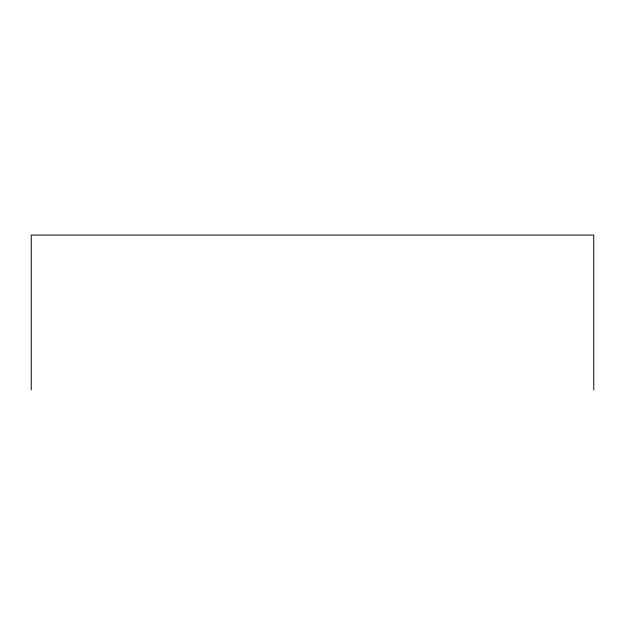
<?xml version="1.0" encoding="UTF-8"?>
<svg xmlns="http://www.w3.org/2000/svg" width="625" height="625" viewBox="0 0 625 625"><rect width="100%" height="100%" fill="white"/><g stroke="black" fill="none" stroke-linecap="round" stroke-linejoin="round"><path stroke-width="0.94" d="M593.75 389.938L593.75 235.062L31.25 235.062L31.25 389.938"/></g></svg>
